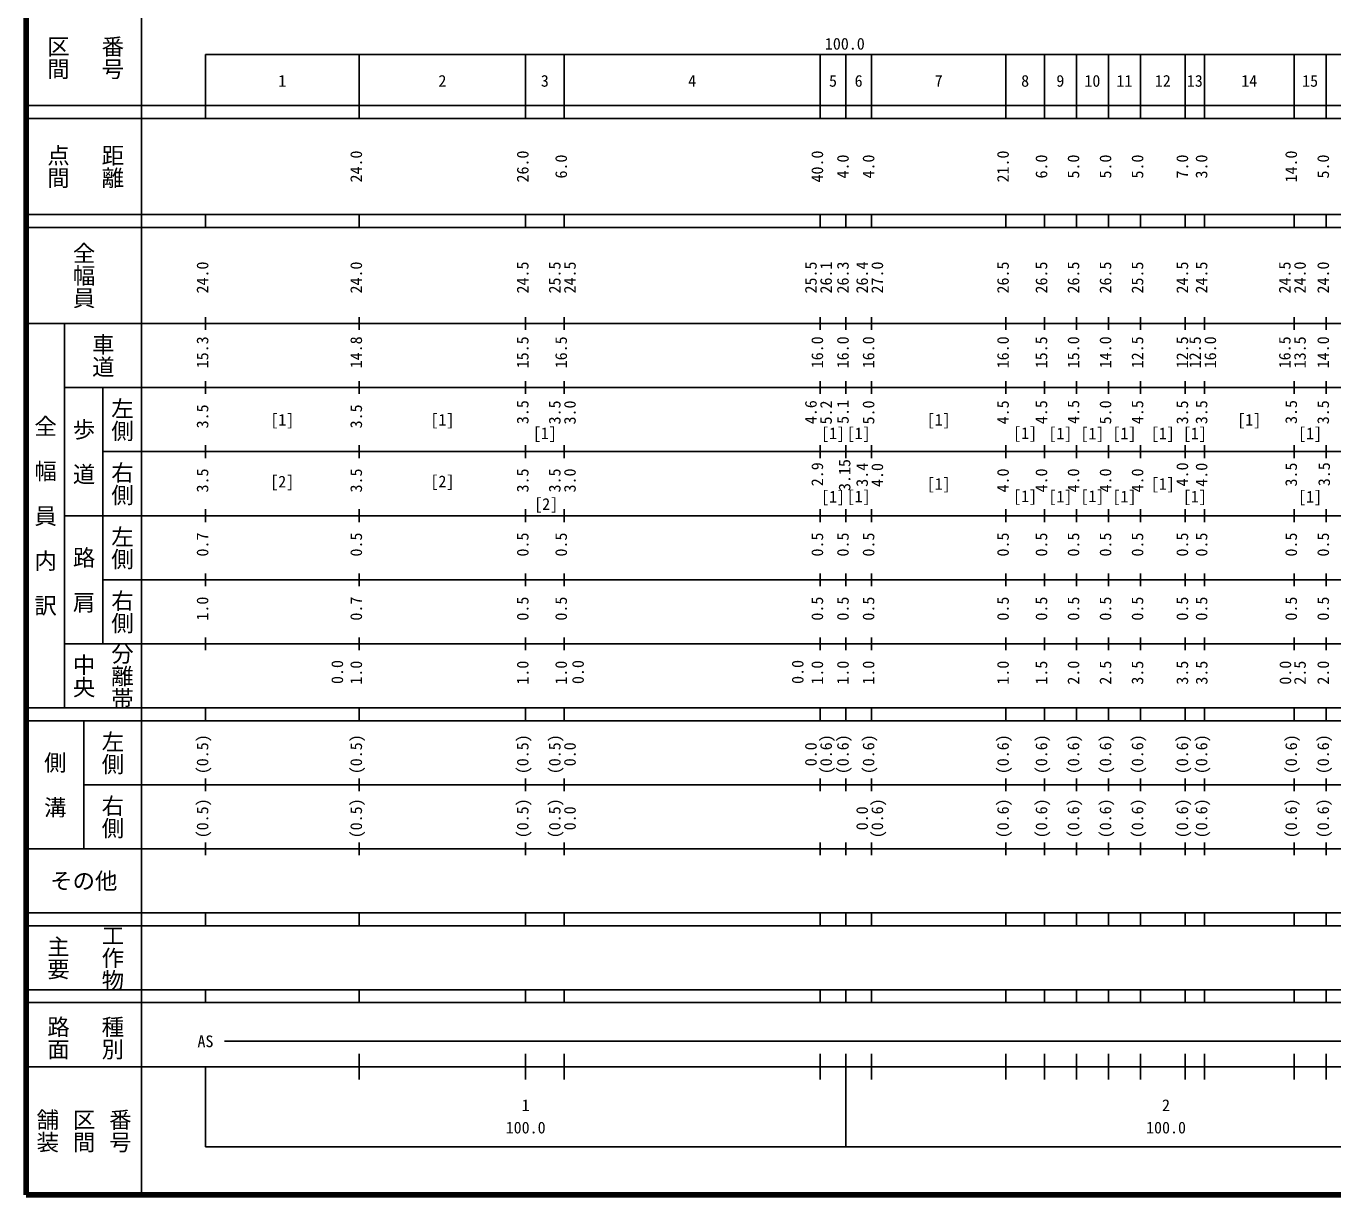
# Model space of a CAD drawing. Units: millimetres on the paper, enlarged 1000 times. Extents: x 40000 to 680000, y 20000 to 380000.
# Drawn here: x 40000 to 244054, y 20000 to 202409 of the extents above; entities that cross this region are included whole.
import ezdxf
from ezdxf.enums import TextEntityAlignment as Align

# ---------------------------------------------------------------- set-up
doc = ezdxf.new("R2010")
doc.units = ezdxf.units.MM
doc.header["$LTSCALE"] = 1000
doc.layers.add('M-TTL', color=2, linetype='Continuous', lineweight=140)
doc.layers.add('M-TTL-BAND', color=7, linetype='Continuous', lineweight=25)
doc.styles.add('@ＭＳ ゴシック', font='')
doc.styles.add('ＭＳ ゴシック', font='')
doc.styles.get('@ＭＳ ゴシック').set_extended_font_data('@MS Gothic')
doc.styles.get('ＭＳ ゴシック').set_extended_font_data('MS Gothic')

msp = doc.modelspace()

# ---------------------------------------------------------------- linework, layer by layer
at = {"layer": 'M-TTL'}
for p, q in [((40000, 380000), (40000, 20000)), ((40000, 20000), (680000, 20000))]:
    msp.add_line(p, q, dxfattribs=at)
at = {"layer": 'M-TTL-BAND'}
for p, q in [((58000, 370000), (58000, 20000)), ((68000, 198000), (579000, 198000)), ((68000, 198000), (68000, 188000)), ((92000, 188000), (92000, 198000)), ((118000, 188000), (118000, 198000)), ((124000, 188000), (124000, 198000)), ((164000, 188000), (164000, 198000)), ((168000, 188000), (168000, 198000)), ((172000, 188000), (172000, 198000)), ((193000, 188000), (193000, 198000)), ((199000, 188000), (199000, 198000)), ((204000, 188000), (204000, 198000)), ((209000, 188000), (209000, 198000)), ((214000, 188000), (214000, 198000)), ((221000, 188000), (221000, 198000)), ((224000, 188000), (224000, 198000)), ((238000, 188000), (238000, 198000)), ((243000, 188000), (243000, 198000)), ((40000, 190000), (579000, 190000)), ((40000, 188000), (579000, 188000)), ((40000, 173000), (579000, 173000)), ((68000, 171000), (68000, 173000)), ((92000, 171000), (92000, 173000)), ((118000, 171000), (118000, 173000)), ((124000, 171000), (124000, 173000)), ((164000, 171000), (164000, 173000)), ((168000, 171000), (168000, 173000)), ((172000, 171000), (172000, 173000)), ((193000, 171000), (193000, 173000)), ((199000, 171000), (199000, 173000)), ((204000, 171000), (204000, 173000)), ((209000, 171000), (209000, 173000)), ((214000, 171000), (214000, 173000)), ((221000, 171000), (221000, 173000)), ((224000, 171000), (224000, 173000)), ((238000, 171000), (238000, 173000)), ((243000, 171000), (243000, 173000)), ((40000, 171000), (579000, 171000)), ((40000, 156000), (579000, 156000)), ((46000, 96000), (46000, 156000)), ((68000, 155000), (68000, 157000)), ((92000, 155000), (92000, 157000)), ((118000, 155000), (118000, 157000)), ((124000, 155000), (124000, 157000)), ((164000, 155000), (164000, 157000)), ((168000, 155000), (168000, 157000)), ((172000, 155000), (172000, 157000)), ((193000, 155000), (193000, 157000)), ((199000, 155000), (199000, 157000)), ((204000, 155000), (204000, 157000)), ((209000, 155000), (209000, 157000)), ((214000, 155000), (214000, 157000)), ((221000, 155000), (221000, 157000)), ((224000, 155000), (224000, 157000)), ((238000, 155000), (238000, 157000)), ((243000, 155000), (243000, 157000)), ((68000, 145000), (68000, 147000)), ((92000, 145000), (92000, 147000)), ((118000, 145000), (118000, 147000)), ((124000, 145000), (124000, 147000)), ((164000, 145000), (164000, 147000)), ((168000, 145000), (168000, 147000)), ((172000, 145000), (172000, 147000)), ((193000, 145000), (193000, 147000)), ((199000, 145000), (199000, 147000)), ((204000, 145000), (204000, 147000)), ((209000, 145000), (209000, 147000)), ((214000, 145000), (214000, 147000)), ((221000, 145000), (221000, 147000)), ((224000, 145000), (224000, 147000)), ((238000, 145000), (238000, 147000)), ((243000, 145000), (243000, 147000)), ((46000, 146000), (579000, 146000)), ((52000, 146000), (52000, 106000)), ((68000, 135000), (68000, 137000)), ((92000, 135000), (92000, 137000)), ((118000, 135000), (118000, 137000)), ((124000, 135000), (124000, 137000)), ((164000, 135000), (164000, 137000)), ((168000, 135000), (168000, 137000)), ((172000, 135000), (172000, 137000)), ((193000, 135000), (193000, 137000)), ((199000, 135000), (199000, 137000)), ((204000, 135000), (204000, 137000)), ((209000, 135000), (209000, 137000)), ((214000, 135000), (214000, 137000)), ((221000, 135000), (221000, 137000)), ((224000, 135000), (224000, 137000)), ((238000, 135000), (238000, 137000)), ((243000, 135000), (243000, 137000)), ((52000, 136000), (579000, 136000)), ((68000, 125000), (68000, 127000)), ((92000, 125000), (92000, 127000)), ((118000, 125000), (118000, 127000)), ((124000, 125000), (124000, 127000)), ((164000, 125000), (164000, 127000)), ((168000, 125000), (168000, 127000)), ((172000, 125000), (172000, 127000)), ((193000, 125000), (193000, 127000)), ((199000, 125000), (199000, 127000)), ((204000, 125000), (204000, 127000)), ((209000, 125000), (209000, 127000)), ((214000, 125000), (214000, 127000)), ((221000, 125000), (221000, 127000)), ((224000, 125000), (224000, 127000)), ((238000, 125000), (238000, 127000)), ((243000, 125000), (243000, 127000)), ((46000, 126000), (579000, 126000)), ((68000, 115000), (68000, 117000)), ((92000, 115000), (92000, 117000)), ((118000, 115000), (118000, 117000)), ((124000, 115000), (124000, 117000)), ((164000, 115000), (164000, 117000)), ((168000, 115000), (168000, 117000)), ((172000, 115000), (172000, 117000)), ((193000, 115000), (193000, 117000)), ((199000, 115000), (199000, 117000)), ((204000, 115000), (204000, 117000)), ((209000, 115000), (209000, 117000)), ((214000, 115000), (214000, 117000)), ((221000, 115000), (221000, 117000)), ((224000, 115000), (224000, 117000)), ((238000, 115000), (238000, 117000)), ((243000, 115000), (243000, 117000)), ((52000, 116000), (579000, 116000)), ((68000, 105000), (68000, 107000)), ((92000, 105000), (92000, 107000)), ((118000, 105000), (118000, 107000)), ((124000, 105000), (124000, 107000)), ((164000, 105000), (164000, 107000)), ((168000, 105000), (168000, 107000)), ((172000, 105000), (172000, 107000)), ((193000, 105000), (193000, 107000)), ((199000, 105000), (199000, 107000)), ((204000, 105000), (204000, 107000)), ((209000, 105000), (209000, 107000)), ((214000, 105000), (214000, 107000)), ((221000, 105000), (221000, 107000)), ((224000, 105000), (224000, 107000)), ((238000, 105000), (238000, 107000)), ((243000, 105000), (243000, 107000)), ((46000, 106000), (579000, 106000)), ((40000, 96000), (579000, 96000)), ((68000, 94000), (68000, 96000)), ((92000, 94000), (92000, 96000)), ((118000, 94000), (118000, 96000)), ((124000, 94000), (124000, 96000)), ((164000, 94000), (164000, 96000)), ((168000, 94000), (168000, 96000)), ((172000, 94000), (172000, 96000)), ((193000, 94000), (193000, 96000)), ((199000, 94000), (199000, 96000)), ((204000, 94000), (204000, 96000)), ((209000, 94000), (209000, 96000)), ((214000, 94000), (214000, 96000)), ((221000, 94000), (221000, 96000)), ((224000, 94000), (224000, 96000)), ((238000, 94000), (238000, 96000)), ((243000, 94000), (243000, 96000)), ((40000, 94000), (579000, 94000)), ((49000, 94000), (49000, 74000)), ((49000, 84000), (579000, 84000)), ((68000, 83000), (68000, 85000)), ((92000, 83000), (92000, 85000)), ((118000, 83000), (118000, 85000)), ((124000, 83000), (124000, 85000)), ((164000, 83000), (164000, 85000)), ((168000, 83000), (168000, 85000)), ((172000, 83000), (172000, 85000)), ((193000, 83000), (193000, 85000)), ((199000, 83000), (199000, 85000)), ((204000, 83000), (204000, 85000)), ((209000, 83000), (209000, 85000)), ((214000, 83000), (214000, 85000)), ((221000, 83000), (221000, 85000)), ((224000, 83000), (224000, 85000)), ((238000, 83000), (238000, 85000)), ((243000, 83000), (243000, 85000)), ((40000, 74000), (579000, 74000)), ((68000, 73000), (68000, 75000)), ((92000, 73000), (92000, 75000)), ((118000, 73000), (118000, 75000)), ((124000, 73000), (124000, 75000)), ((164000, 73000), (164000, 75000)), ((168000, 73000), (168000, 75000)), ((172000, 73000), (172000, 75000)), ((193000, 73000), (193000, 75000)), ((199000, 73000), (199000, 75000)), ((204000, 73000), (204000, 75000)), ((209000, 73000), (209000, 75000)), ((214000, 73000), (214000, 75000)), ((221000, 73000), (221000, 75000)), ((224000, 73000), (224000, 75000)), ((238000, 73000), (238000, 75000)), ((243000, 73000), (243000, 75000)), ((40000, 64000), (579000, 64000)), ((68000, 62000), (68000, 64000)), ((92000, 62000), (92000, 64000)), ((118000, 62000), (118000, 64000)), ((124000, 62000), (124000, 64000)), ((164000, 62000), (164000, 64000)), ((168000, 62000), (168000, 64000)), ((172000, 62000), (172000, 64000)), ((193000, 62000), (193000, 64000)), ((199000, 62000), (199000, 64000)), ((204000, 62000), (204000, 64000)), ((209000, 62000), (209000, 64000)), ((214000, 62000), (214000, 64000)), ((221000, 62000), (221000, 64000)), ((224000, 62000), (224000, 64000)), ((238000, 62000), (238000, 64000)), ((243000, 62000), (243000, 64000)), ((40000, 62000), (579000, 62000)), ((40000, 52000), (579000, 52000)), ((68000, 50000), (68000, 52000)), ((92000, 50000), (92000, 52000)), ((118000, 50000), (118000, 52000)), ((124000, 50000), (124000, 52000)), ((164000, 50000), (164000, 52000)), ((168000, 50000), (168000, 52000)), ((172000, 50000), (172000, 52000)), ((193000, 50000), (193000, 52000)), ((199000, 50000), (199000, 52000)), ((204000, 50000), (204000, 52000)), ((209000, 50000), (209000, 52000)), ((214000, 50000), (214000, 52000)), ((221000, 50000), (221000, 52000)), ((224000, 50000), (224000, 52000)), ((238000, 50000), (238000, 52000)), ((243000, 50000), (243000, 52000)), ((40000, 50000), (579000, 50000)), ((71000, 44000), (538000, 44000)), ((92000, 38000), (92000, 42000)), ((118000, 38000), (118000, 42000)), ((124000, 38000), (124000, 42000)), ((164000, 38000), (164000, 42000)), ((168000, 27500), (168000, 42000)), ((172000, 38000), (172000, 42000)), ((193000, 38000), (193000, 42000)), ((199000, 38000), (199000, 42000)), ((204000, 38000), (204000, 42000)), ((209000, 38000), (209000, 42000)), ((214000, 38000), (214000, 42000)), ((221000, 38000), (221000, 42000)), ((224000, 38000), (224000, 42000)), ((238000, 38000), (238000, 42000)), ((243000, 38000), (243000, 42000)), ((40000, 40000), (579000, 40000)), ((68000, 40000), (68000, 27500)), ((68000, 27500), (579000, 27500))]:
    msp.add_line(p, q, dxfattribs=at)

# ---------------------------------------------------------------- texts
at = {"layer": 'M-TTL-BAND', "style": '@ＭＳ ゴシック'}
for s, p in [('区間', (45000, 197500)), ('番号', (53500, 197500)), ('点間', (45000, 180500)), ('距離', (53500, 180500)), ('全幅員', (49000, 163500)), ('車道', (52000, 151000)), ('左側', (55000, 141000)), ('全\u3000幅\u3000員\u3000内\u3000訳', (43000, 126000)), ('歩\u3000道', (49000, 136000)), ('右側', (55000, 131000)), ('左側', (55000, 121000)), ('路\u3000肩', (49000, 116000)), ('右側', (55000, 111000)), ('中央', (49000, 101000)), ('分離帯', (55000, 101000)), ('左側', (53500, 89000)), ('側\u3000溝', (44500, 84000)), ('右側', (53500, 79000)), ('工作物', (53500, 57000)), ('主要', (45000, 57000)), ('路面', (45000, 44500)), ('種別', (53500, 44500)), ('舗装', (43333, 30000)), ('区間', (49000, 30000)), ('番号', (54667, 30000))]:
    msp.add_text(s, height=2566, rotation=270, dxfattribs=at).set_placement(p, align=Align.MIDDLE_CENTER)
at = {"layer": 'M-TTL-BAND', "style": 'ＭＳ ゴシック'}
for s, p in [('100.0', (167844, 198195)), ('1', (80000, 192405)), ('2', (105000, 192405)), ('3', (121000, 192405)), ('4', (144000, 192405)), ('5', (166000, 192405)), ('6', (170000, 192405)), ('7', (182500, 192405)), ('8', (196000, 192405)), ('9', (201500, 192405)), ('10', (206500, 192405)), ('11', (211500, 192405)), ('12', (217500, 192405)), ('13', (222500, 192405)), ('14', (231000, 192405)), ('15', (240500, 192405)), ('[1]', (80000, 139500)), ('[1]', (105000, 139500)), ('[1]', (182500, 139500)), ('[1]', (231000, 139500)), ('[1]', (121000, 137406)), ('[1]', (166000, 137397)), ('[1]', (170000, 137397)), ('[1]', (196000, 137428)), ('[1]', (201500, 137376)), ('[1]', (206500, 137360)), ('[1]', (211500, 137393)), ('[1]', (217500, 137393)), ('[1]', (222500, 137393)), ('[1]', (240500, 137386)), ('[2]', (79988, 129855)), ('[2]', (105000, 129889)), ('[1]', (182500, 129500)), ('[1]', (217500, 129500)), ('[2]', (121213, 126354)), ('[1]', (166000, 127506)), ('[1]', (170000, 127547)), ('[1]', (196000, 127580)), ('[1]', (201500, 127529)), ('[1]', (206500, 127580)), ('[1]', (211500, 127529)), ('[1]', (222500, 127529)), ('[1]', (240500, 127509)), ('AS', (68000, 42500)), ('1', (118000, 32523)), ('2', (218000, 32523)), ('100.0', (118000, 29033)), ('100.0', (218000, 29033))]:
    msp.add_text(s, height=1833, dxfattribs=at).set_placement(p, align=Align.BOTTOM_CENTER)
for s, p in [('24.0', (93000, 180500)), ('26.0', (119000, 180500)), ('6.0', (125000, 180500)), ('40.0', (165000, 180500)), ('4.0', (169000, 180500)), ('4.0', (173000, 180500)), ('21.0', (194000, 180500)), ('6.0', (200000, 180500)), ('5.0', (205000, 180500)), ('5.0', (210000, 180500)), ('5.0', (215000, 180500)), ('7.0', (222000, 180500)), ('3.0', (225000, 180500)), ('14.0', (239000, 180500)), ('5.0', (244000, 180500)), ('24.0', (69000, 163174)), ('24.0', (93000, 163174)), ('24.5', (119000, 163174)), ('25.5', (124000, 163174)), ('24.5', (126370, 163174)), ('25.5', (164000, 163174)), ('26.1', (166370, 163174)), ('26.3', (169000, 163174)), ('26.4', (172000, 163174)), ('27.0', (174370, 163174)), ('26.5', (194000, 163174)), ('26.5', (200000, 163174)), ('26.5', (205000, 163174)), ('26.5', (210000, 163174)), ('25.5', (215000, 163174)), ('24.5', (222000, 163174)), ('24.5', (225000, 163174)), ('24.5', (238000, 163174)), ('24.0', (240370, 163174)), ('24.0', (244000, 163174)), ('15.3', (69000, 151500)), ('14.8', (93000, 151500)), ('15.5', (119000, 151500)), ('16.5', (125000, 151500)), ('16.0', (165000, 151500)), ('16.0', (169000, 151500)), ('16.0', (173000, 151500)), ('16.0', (194000, 151500)), ('15.5', (200000, 151500)), ('15.0', (205000, 151500)), ('14.0', (210000, 151500)), ('12.5', (215000, 151500)), ('12.5', (222000, 151500)), ('12.5', (224000, 151500)), ('16.0', (226370, 151500)), ('16.5', (238000, 151500)), ('13.5', (240370, 151500)), ('14.0', (244000, 151500)), ('3.5', (69000, 141500)), ('3.5', (93000, 141500)), ('3.5', (119000, 142164)), ('3.5', (124000, 142122)), ('3.0', (126370, 142109)), ('4.6', (164000, 142155)), ('5.2', (166370, 142114)), ('5.1', (169000, 142196)), ('5.0', (173000, 142114)), ('4.5', (194000, 142134)), ('4.5', (200000, 142159)), ('4.5', (205000, 142192)), ('5.0', (210000, 142126)), ('4.5', (215000, 142159)), ('3.5', (222000, 142126)), ('3.5', (225000, 142159)), ('3.5', (239000, 142186)), ('3.5', (244000, 142144)), ('3.15', (169261, 132346)), ('3.5', (69000, 131500)), ('3.5', (93000, 131500)), ('3.5', (119000, 131500)), ('3.5', (124000, 131500)), ('3.0', (126370, 131500)), ('2.9', (165000, 132470)), ('3.4', (172000, 132388)), ('4.0', (174370, 132346)), ('4.0', (194000, 131500)), ('4.0', (200000, 131500)), ('4.0', (205000, 131500)), ('4.0', (210000, 131500)), ('4.0', (215000, 131500)), ('4.0', (222000, 132442)), ('4.0', (225000, 132390)), ('3.5', (239000, 132422)), ('3.5', (244153, 132474)), ('0.7', (69000, 121500)), ('0.5', (93000, 121500)), ('0.5', (119000, 121500)), ('0.5', (125000, 121500)), ('0.5', (165000, 121500)), ('0.5', (169000, 121500)), ('0.5', (173000, 121500)), ('0.5', (194000, 121500)), ('0.5', (200000, 121500)), ('0.5', (205000, 121500)), ('0.5', (210000, 121500)), ('0.5', (215000, 121500)), ('0.5', (222000, 121500)), ('0.5', (225000, 121500)), ('0.5', (239000, 121500)), ('0.5', (244000, 121500)), ('1.0', (69000, 111500)), ('0.7', (93000, 111500)), ('0.5', (119000, 111500)), ('0.5', (125000, 111500)), ('0.5', (165000, 111500)), ('0.5', (169000, 111500)), ('0.5', (173000, 111500)), ('0.5', (194000, 111500)), ('0.5', (200000, 111500)), ('0.5', (205000, 111500)), ('0.5', (210000, 111500)), ('0.5', (215000, 111500)), ('0.5', (222000, 111500)), ('0.5', (225000, 111500)), ('0.5', (239000, 111500)), ('0.5', (244000, 111500)), ('0.0', (90045, 101602)), ('1.0', (93000, 101500)), ('1.0', (119000, 101500)), ('1.0', (125000, 101500)), ('0.0', (127635, 101596)), ('0.0', (161940, 101618)), ('1.0', (165000, 101500)), ('1.0', (169000, 101500)), ('1.0', (173000, 101500)), ('1.0', (194000, 101500)), ('1.5', (200000, 101500)), ('2.0', (205000, 101500)), ('2.5', (210000, 101500)), ('3.5', (215000, 101500)), ('3.5', (222000, 101500)), ('3.5', (225020, 101500)), ('0.0', (238091, 101500)), ('2.5', (240370, 101500)), ('2.0', (244000, 101500)), ('(0.5)', (69000, 88764)), ('(0.5)', (93000, 88764)), ('(0.5)', (119000, 88764)), ('(0.5)', (124000, 88764)), ('0.0', (126370, 88764)), ('0.0', (164000, 88764)), ('(0.6)', (166370, 88764)), ('(0.6)', (169000, 88764)), ('(0.6)', (173000, 88764)), ('(0.6)', (194000, 88764)), ('(0.6)', (200000, 88764)), ('(0.6)', (205000, 88764)), ('(0.6)', (210000, 88764)), ('(0.6)', (215000, 88764)), ('(0.6)', (222000, 88764)), ('(0.6)', (225000, 88764)), ('(0.6)', (239000, 88764)), ('(0.6)', (244000, 88764)), ('(0.5)', (69000, 78764)), ('(0.5)', (93000, 78764)), ('(0.5)', (119000, 78764)), ('(0.5)', (124000, 78764)), ('0.0', (126370, 78764)), ('0.0', (172000, 78764)), ('(0.6)', (174370, 78764)), ('(0.6)', (194000, 78764)), ('(0.6)', (200000, 78764)), ('(0.6)', (205000, 78764)), ('(0.6)', (210000, 78764)), ('(0.6)', (215000, 78764)), ('(0.6)', (222000, 78764)), ('(0.6)', (225000, 78764)), ('(0.6)', (239000, 78764)), ('(0.6)', (244000, 78764))]:
    msp.add_text(s, height=1833, rotation=90, dxfattribs=at).set_placement(p, align=Align.BOTTOM_CENTER)
msp.add_text('その他', height=2566, dxfattribs=at).set_placement((49000, 69000), align=Align.MIDDLE_CENTER)

doc.saveas('drawing.dxf')
